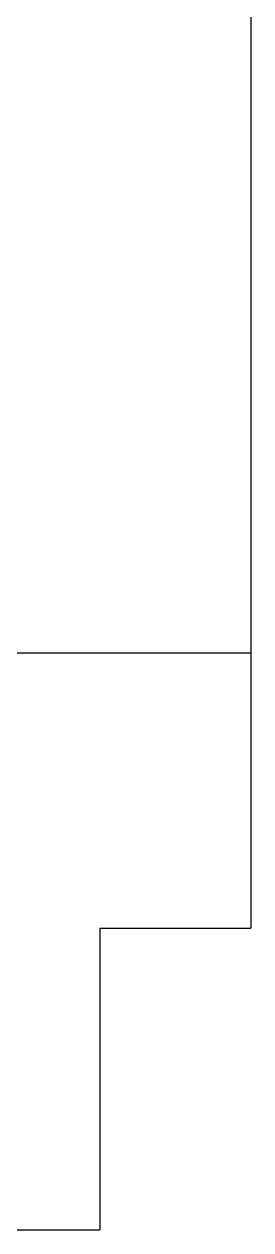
# Model space of a CAD drawing. Header units: metres. Extents: x 4568 to 182545, y -86951 to 35529.
# Drawn here: x 53646 to 53970, y -2958 to -1232 of the extents above; entities that cross this region are included whole.
import ezdxf

# ---------------------------------------------------------------- set-up
doc = ezdxf.new("R2010")
doc.units = ezdxf.units.M
doc.layers.add('BEAM', color=4, linetype='Continuous')

msp = doc.modelspace()

# ---------------------------------------------------------------- linework, layer by layer
at = {"layer": 'BEAM'}
for p, q in [((53969.85, -227.52), (53969.85, -2526.3)), ((52061.85, -2132.3), (53969.85, -2132.3)), ((53753.85, -2526.3), (53753.85, -2958.3)), ((53753.85, -2526.3), (53969.85, -2526.3)), ((53537.85, -2958.3), (53753.85, -2958.3))]:
    msp.add_line(p, q, dxfattribs=at)

doc.saveas('drawing.dxf')
